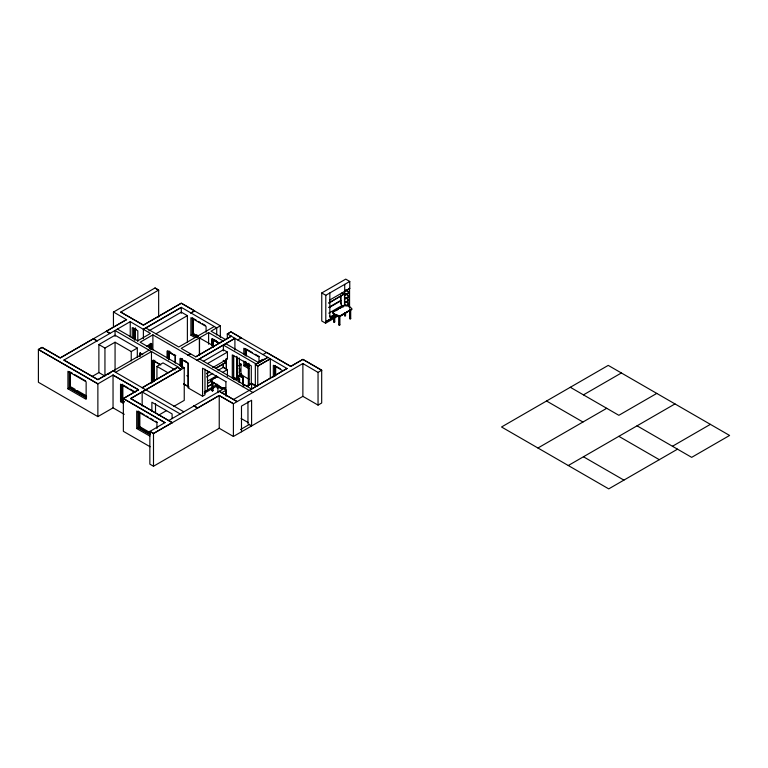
<?xml version="1.0" encoding="UTF-8"?>
<svg xmlns="http://www.w3.org/2000/svg" width="768" height="768" viewBox="0 0 768 768"><rect width="100%" height="100%" fill="white"/><g stroke="black" fill="none" stroke-linecap="round" stroke-linejoin="round"><path stroke-width="1.15" d="M187.267 375.619C187.93 376.992 186.595 374.822 187.334 375.936M237.485 379.382L237.638 375.658L243.36 376.781L243.36 384.95M239.03 381.61L239.587 378.95L239.587 382.454M242.803 384.106L242.957 376.867L240.854 373.795L243.36 376.781M212.035 380.16L211.123 381.782M124.253 414.326L113.04 407.846L97.872 416.611L38.4 382.272L38.4 349.459L42.038 347.357L60.25 357.869L93.418 338.717L97.056 340.934L93.418 338.717M106.368 331.238L110.006 333.456L106.368 331.238L126.595 319.565L60.25 357.984L42.038 347.472L38.4 349.574L97.872 383.904L113.04 375.034L138.528 389.75L123.36 398.621L165.024 422.678L123.36 398.506L123.36 431.328L150.134 446.784M113.443 312.086L155.011 287.971L158.659 290.074L158.659 317.05M220.349 337.488L220.349 325.805L181.306 303.274L143.386 325.162L120.73 312.086L158.659 290.074M149.05 350.16L97.872 379.709L63.888 360.086L130.234 321.658L150.461 333.456L137.722 340.819L117.494 329.136M137.318 348.058L131.242 351.562L115.066 342.221L104.947 348.058L104.947 376.08L98.88 372.576L98.88 344.554L115.066 335.213L137.318 348.058L137.318 357.398M120.73 312.086L143.386 325.046L181.306 303.149L194.563 310.8L190.915 313.018L194.563 310.8M216.71 334.915L216.71 327.907L181.306 307.354L143.386 329.251L143.386 338.717M143.386 329.366L181.306 307.469M148.848 330.883L181.306 312.144L187.382 315.648L187.382 342.509M252.816 392.438L152.89 334.858L140.15 342.221L184.243 367.68L184.243 400.378L173.856 406.368M155.933 333.802L187.382 315.648M67.93 388.81L86.141 399.322L86.141 381.802L67.93 371.299L67.93 388.81L71.069 387.005L75.168 389.366M91.882 376.627L99.13 372.432M147.427 345.955L150.461 344.198L150.461 348.989M146.621 346.541L151.68 343.622L151.68 349.488M63.888 360.086L97.872 379.584L113.04 370.829L183.84 411.821M107.981 374.333L110.006 373.162M113.04 371.414L115.066 370.243L115.066 342.221M115.469 372.346L151.469 351.562L151.469 383.088M206.093 332.294L206.093 326.448L190.915 317.693L190.915 335.213L192.835 334.099L197.894 337.018M196.33 320.227L193.248 318.451L193.248 333.869L194.054 333.398M168.259 358.858L168.259 351.677L169.277 351.091L169.277 359.472M153.898 381.254L153.898 360.902L154.915 360.317M214.282 326.506L178.781 347.002L145.814 327.965M223.181 340.992L208.618 332.582L181.21 348.403L195.773 356.813L231.274 336.202L195.773 356.813M220.349 325.805L211.046 331.181L225.61 339.59M156.931 379.238L156.931 366.394L163.008 362.89L175.142 369.898M212.861 346.483L212.861 339.475L219.034 342.922M213.37 347.232L213.37 340.118L214.176 339.648M227.318 338.707L227.318 333.917L230.957 331.814L241.382 337.949M227.318 334.032L230.957 331.93L290.746 366.451L302.88 359.443L321.686 370.301M123.36 398.506L138.528 389.75M177.571 367.21L181.21 369.427L177.571 367.21L142.166 387.763L178.176 366.979L115.066 330.538L115.066 336.374M134.688 392.314L120.528 384.144L120.528 401.664L123.658 399.85M130.637 398.506L172.31 422.678L130.637 398.506L181.21 369.312M130.637 398.621L184.243 367.68M234.912 338.419L196.982 360.317L234.912 338.304L234.912 350.102M241.382 337.834L237.744 339.936M203.405 361.277L223.382 349.747L227.434 352.08L227.434 359.088L212.698 367.603M337.584 316.282L325.594 323.203L321.754 320.986L321.754 292.954L345.725 279.12L349.766 281.453L349.766 288.461L329.846 299.962M207.504 363.59L227.434 352.08M321.754 292.954L325.795 295.296L349.766 281.453M344.506 305.078L344.506 291.264L349.766 288.461M206.496 373.517L209.606 371.722M215.837 368.122L226.214 362.131L226.214 358.627M328.829 302.88L343.699 294.298L328.829 303.12M206.496 373.747L209.606 371.952M215.837 368.352L226.214 362.362L226.416 369.014L226.416 358.512M344.707 294.979L349.363 292.291L345.523 290.074L349.363 292.522L344.707 295.21M206.573 376.973L212.803 373.373M217.987 370.378L223.382 367.267L227.434 369.6L227.434 376.435M328.771 307.354L340.666 300.49L341.674 305.741L343.565 306.835M329.174 307.594L341.069 300.72M344.707 298.81L349.363 296.122L345.523 293.904L349.363 296.352L344.707 299.04M207.504 381.11L216.605 375.85M222.672 372.346L227.434 369.6M344.707 302.64L349.363 299.952L345.523 297.734L349.363 300.182L344.707 302.87M328.79 313.181L341.674 305.741M207.504 383.443L211.546 381.11M239.165 365.395L241.181 364.234L239.165 365.981M238.963 365.866L241.181 364.819M332.534 312.058L344.803 304.982A10.013 5.779 0 0 1 351.878 309.072L339.619 316.502A10.013 5.779 0 0 1 332.534 312.413L332.534 312.058A10.013 5.779 0 0 0 339.619 316.147L351.878 309.072M332.534 312.413L344.803 304.982M335.875 310.723L337.872 309.562M339.869 308.41L344.87 305.53M345.638 305.933L349.363 303.782L345.523 301.565L349.363 304.013L346.57 305.626M213.37 383.088L207.302 386.832L214.378 382.742M243.811 361.075L243.811 365.75L246.95 363.936M172.31 422.563L153.494 433.421L149.856 431.318L149.856 464.141L153.494 466.243L219.235 428.285L233.395 436.464L302.88 396.346L318.048 405.101L321.686 402.998L321.686 370.186L302.88 359.328L290.746 366.336L266.659 352.426L263.021 354.528M158.275 415.373L166.589 410.573M156.931 428.525L156.931 422.678L136.704 411.005L136.704 428.525L139.843 426.71L150.067 432.614M329.846 316.08L330.749 316.608L334.714 314.314M329.846 292.954L329.846 317.251L331.162 318.01L331.162 317.309L336.115 314.448M331.162 318.01L336.115 315.149M204.269 391.853L217.421 384.259M325.594 323.203L325.594 321.802L336.547 315.485M204.47 391.968L207.504 390.211L207.504 370.598M325.594 321.802L337.738 315.024M204.269 393.254L217.421 385.661M258.845 362.323L262.723 360.086M255.341 385.718L255.341 364.579L267.888 357.341L255.341 364.694L257.77 366.096L270.307 358.858L270.307 378.71M217.92 392.726L217.92 386.89L219.139 386.189L226.118 390.211L226.118 396.058M339.552 316.656L351.542 309.379L339.552 316.301L335.338 314.89L332.88 312.451L335.338 315.235L339.552 316.656L339.619 316.147M179.99 365.606L179.99 358.57L188.083 363.235L188.083 387.878L202.55 396.23L204.979 394.829L204.979 369.139M212.477 381.629L211.968 381.341L211.968 390.682L212.976 390.682L212.976 383.328M217.123 385.603L217.123 387.706L218.141 387.706L218.141 385.459M211.968 390.682L212.976 390.682M217.123 387.706L218.141 387.706M238.963 375.792L240.979 374.621L240.979 364.694M333.715 314.026L333.715 321.888L334.733 321.888L334.733 314.534M344.525 313.402L344.525 315.648L345.542 315.648L345.542 312.499M255.341 364.579L257.77 365.981L270.307 358.742M333.715 321.888L334.733 321.888M344.525 315.648L345.542 315.648M223.786 388.512L225.648 387.437M165.024 422.563L149.856 431.443L153.494 433.546L219.235 395.587L233.395 403.766L302.88 363.533L318.048 372.403L321.686 370.186M168.662 420.576L222.47 389.51L217.92 386.89M335.155 314.314L338.88 316.464L338.88 324.864L339.888 324.864L339.888 315.878M349.69 310.214L349.69 318.624L350.698 318.624L350.698 309.283M221.664 392.784L226.118 390.211M338.88 324.864L339.888 324.864M349.69 318.624L350.698 318.624M197.597 407.962L193.949 405.859L197.597 407.962L219.235 395.472L233.395 403.642L233.395 436.464M246.547 386.131L251.597 383.203L256.656 386.131M247.046 386.419L251.597 383.789L256.157 386.419M233.395 399.562L287.098 368.438L251.597 389.05L199.411 358.915M240.538 429.533L249.725 424.234M583.45 394.867L621.379 372.97M537.946 448.003L606.72 408.298M656.784 393.408L618.854 415.306L570.307 387.283M568.282 465.523L674.986 403.92M672.461 446.256L710.381 424.358M677.51 449.174L608.736 488.88L501.533 426.989L608.237 365.386L729.6 435.456L691.67 457.354L637.056 425.818M223.114 388.358L225.322 387.83M225.322 388.186L223.114 388.714L210.787 381.12L222.029 387.965M237.082 379.478L237.082 375.974L242.803 377.098M239.194 382.55L239.194 379.046L233.866 377.827L233.309 378.154L234.365 379.69M239.03 379.277L233.712 378.058L234.768 379.594M618.854 436.33L659.309 459.686M546.538 401.002L582.95 422.026M341.674 293.136L343.699 294.298M341.674 293.366L343.699 294.538M583.45 456.768L623.914 480.125M158.659 290.189L155.011 287.971M227.318 333.917L287.098 368.554M198.374 321.418L200.429 322.598M202.483 323.789L205.565 325.565M252.298 352.55L246.144 348.989L246.144 356.102M255.379 354.326L259.488 356.698M276.586 366.566L280.224 368.669M282.451 370.541L273.35 365.28L273.35 376.963M225.811 343.68L258.778 362.717M213.37 339.178L216.403 340.934M256.358 364.109L223.382 345.082L223.382 350.918M212.861 339.475L218.938 342.979M219.744 343.555L211.651 338.89L211.651 345.898M213.37 340.118L218.832 343.267M196.109 334.589L198.163 335.77M193.248 333.869L198.374 336.835M248.198 365.587L246.144 364.406L246.144 362.035M214.08 346.243L199.411 337.891L199.411 355.411M248.765 366.394L245.731 364.637L245.731 362.304M196.781 336.49L192.739 334.157L192.739 317.808M248.669 366.451L245.635 364.694L245.635 362.362M197.29 337.373L192.23 334.454L192.23 318.096M248.16 366.739L245.126 364.992L245.126 361.488M190.915 335.213L194.966 337.546M239.395 363.197L241.181 364.234M243.811 365.75L248.87 368.669M223.181 360.374L226.214 362.131M224.189 361.19L226.214 362.362M240.71 374.467L248.957 379.229M226.214 369.139L223.181 367.382L223.181 363.994M126.595 319.68L113.443 311.971L113.443 327.264M136.454 329.462L134.582 328.378L134.582 340.234M226.042 381.754L202.55 368.198L202.55 396.23M168.72 359.789L168.72 351.418L170.842 352.522M168.72 351.418L170.736 352.579M173.779 354.336L175.795 355.498M184.694 360.643L186.72 361.805M168.259 351.677L175.344 355.766L175.344 362.947M211.968 381.686L218.659 385.555M153.898 360.902L159.965 364.406M142.771 354.71L139.738 352.963L139.738 356.467M160.781 364.992L152.688 360.317L152.688 382.618M156.931 366.394L168.058 372.816M183.792 383.942L188.842 386.861M183.686 384L188.746 386.918M188.794 387.475L188.285 387.178L188.285 363.235L181.21 359.146L181.21 366.336M241.085 418.474L248.16 422.563M98.88 344.554L104.947 348.058M113.04 375.149L138.528 389.866M180.202 413.923L142.166 391.968L142.166 405.984M127.987 387.869L122.851 384.902L122.851 400.32M130.042 389.05L135.178 392.016M38.4 349.459L97.872 383.789L97.872 416.611M122.448 384.202L122.342 400.608L124.474 401.722M122.342 400.608L124.368 401.779M123.859 402.067L121.843 400.906L121.843 384.547M72.307 373.238L70.262 372.058L70.262 387.475L86.64 396.931M74.352 374.419L85.622 380.918M144.144 414.71L139.037 411.763L139.037 427.181L150.278 433.67M146.189 415.891L148.234 417.072M150.278 418.253L153.35 420.029M155.395 421.21L157.44 422.39M120.528 401.664L123.562 403.411M77.213 390.547L86.429 395.875M69.85 387.706L86.035 397.046M138.634 427.411L149.75 433.834M85.939 397.104L69.754 387.763L69.85 372.518M149.654 433.891L138.528 427.469L138.528 411.12M86.438 397.978L69.245 388.051L69.245 371.702M150.163 434.765L138.019 427.757L138.019 411.408M136.704 428.525L149.856 436.109M330.749 316.608L331.162 317.309M237.485 375.888L239.587 378.95M237.082 375.974L239.194 379.046M350.189 309.926L350.189 318.922M349.565 288.346L349.565 307.968M349.363 288.691L349.363 307.843M345.034 312.787L345.034 315.936M344.707 284.371L344.707 305.27M340.867 296.592L340.867 300.653M340.666 294.989L340.666 303.994M339.379 316.166L339.379 325.162M334.224 313.728L334.224 322.186M325.795 295.296L325.795 321.917M318.048 372.288L318.048 405.101M302.88 363.533L302.88 396.346M275.674 366.038L275.674 375.523M275.165 365.395L275.165 375.907M274.666 365.693L274.666 376.205M258.989 361.661L258.989 356.986L243.811 348.23L243.811 354.067M257.77 365.981L257.77 385.949M251.597 383.789L251.597 388.464M251.299 384.547L251.299 365.866L232.282 354.883L232.282 378.24M248.899 363.216L248.899 385.411M248.746 364.157L248.746 385.181M248.342 364.061L248.342 386.256M247.958 401.664L247.958 423.85L251.597 425.952L251.597 400.262L241.488 406.099L241.488 431.789M245.731 349.459L245.731 355.296M245.635 349.517L245.635 355.354M245.126 348.643L245.126 355.651M242.957 376.867L242.957 383.875M241.248 373.709L241.248 377.213M240.854 373.795L240.854 376.138M239.376 357.965L239.376 376.646M237.638 375.658L237.638 379.152M237.264 357.533L237.264 378.557M236.87 356.275L236.87 378.461M233.654 355.584L233.654 378.941M233.501 355.354L233.501 378.71M225.907 381.686L225.907 395.702M223.382 363.763L223.382 367.267M219.235 395.472L219.235 428.285M217.862 377.386L217.862 377.04A10.013 5.779 0 0 0 210.787 381.12M217.632 384.845L217.632 387.994M212.966 339.418L212.966 346.426M212.477 381.984L212.477 390.97M212.362 338.592L212.362 345.6M208.618 332.582L208.618 344.256M199.517 337.834L199.517 355.354M192.835 318.922L192.835 334.099M182.218 358.57L182.218 366.95M181.766 358.829L181.766 367.21M181.661 358.886L181.661 367.267M181.306 307.354L181.306 313.315M180.701 358.272L180.701 366.451M175.142 362.803L175.142 355.766L167.05 351.091L167.05 358.128M172.109 418.589L172.109 413.923L151.882 402.24L151.882 411.59M168.816 351.35L168.816 359.731M167.76 350.803L167.76 357.811M155.52 403.642L155.52 412.992M154.454 360.586L154.358 380.986M153.398 360.029L153.398 381.043M153.494 433.421L153.494 466.243M152.89 334.858L152.89 350.045M150.97 343.325L150.97 349.162M149.904 343.882L150.01 348.73M149.453 344.813L149.453 348.403M140.448 352.55L140.448 356.054M139.843 412.483L139.843 426.71M137.818 341.338L137.818 330.826L132.259 327.619L132.259 338.131M135.389 327.907L135.389 339.773M134.179 328.848L134.074 339.418M133.574 328.032L133.574 338.534M131.242 351.562L131.242 360.902M130.234 321.658L130.234 336.96M113.04 375.034L113.04 407.846M239.069 368.659A2.429 1.402 -60 0 1 240.173 369.821A2.429 1.402 -60 0 1 239.146 372.278M345.629 305.482A10.013 5.779 0 0 1 347.213 305.914M225.466 387.974A10.013 5.779 0 0 1 223.046 388.55M210.787 381.475A10.013 5.779 0 0 1 215.453 377.962M225.466 387.629A10.013 5.779 0 0 1 223.046 388.205M190.512 353.664L188.083 355.181L190.512 353.664M263.126 359.386L258.442 362.093L263.126 359.386M244.925 385.075L242.496 386.592L244.925 385.075M237.034 401.539L219.235 391.267L237.034 401.539"/></g></svg>
